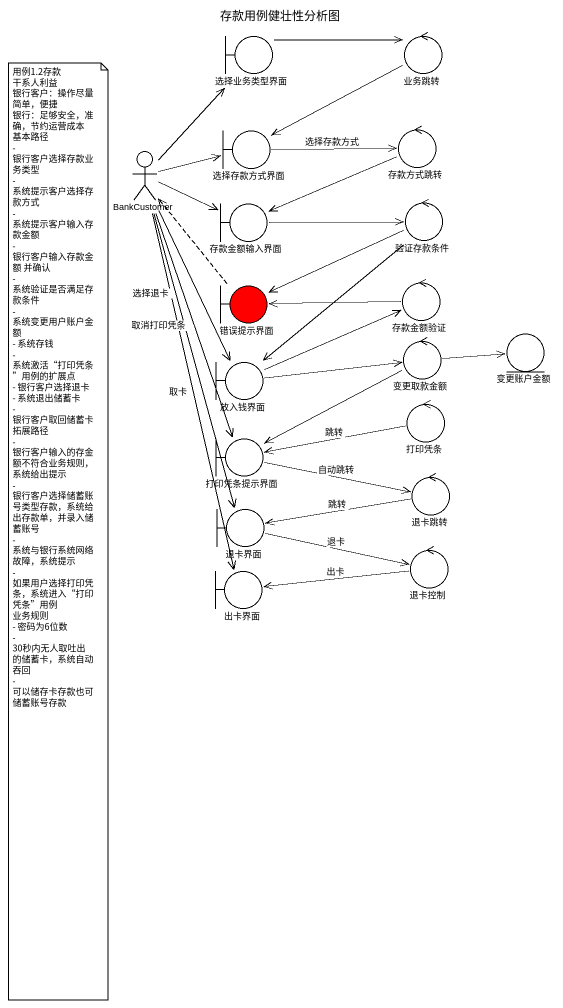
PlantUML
@startuml
title 存款用例健壮性分析图
boundary 选择业务类型界面
control 业务跳转
actor BankCustomer
boundary 选择存款方式界面
control 存款方式跳转
boundary 存款金额输入界面
control 验证存款条件
boundary 错误提示界面 #FF0000
control 存款金额验证
control 变更取款金额
entity 变更账户金额
boundary 放入钱界面
control 打印凭条
boundary 打印凭条提示界面
control 退卡跳转
boundary 退卡界面
boundary 出卡界面
control 退卡控制
选择业务类型界面 -right-> 业务跳转
业务跳转 -left-> 选择存款方式界面
BankCustomer -up-> 选择业务类型界面
BankCustomer -right-> 选择存款方式界面
BankCustomer -right-> 存款金额输入界面
BankCustomer --> 放入钱界面
BankCustomer --> 打印凭条提示界面 : 取消打印凭条
BankCustomer --> 退卡界面 : 选择退卡
BankCustomer --> 出卡界面 : 取卡
选择存款方式界面 -right-> 存款方式跳转 : 选择存款方式
存款方式跳转 -left-> 存款金额输入界面
存款金额输入界面 -right-> 验证存款条件
验证存款条件 -left-> 错误提示界面
验证存款条件 --> 放入钱界面
错误提示界面 .up.> BankCustomer
存款金额验证 -left-> 错误提示界面
变更取款金额 -right-> 变更账户金额
变更取款金额 -left-> 打印凭条提示界面
放入钱界面 -right-> 存款金额验证
放入钱界面 -right-> 变更取款金额
打印凭条 -left-> 打印凭条提示界面 : 跳转
打印凭条提示界面 -right-> 退卡跳转 : 自动跳转
退卡跳转 -left-> 退卡界面 : 跳转
退卡界面 -right-> 退卡控制 : 退卡
退卡控制 -left-> 出卡界面 : 出卡
note as N1
  用例1.2存款
  干系人利益
  银行客户：操作尽量简单，便捷
  银行：足够安全，准确，节约运营成本
  基本路径
  - 银行客户选择存款业务类型
  - 系统提示客户选择存款方式
  - 系统提示客户输入存款金额
  - 银行客户输入存款金额 并确认
  - 系统验证是否满足存款条件
  - 系统变更用户账户金额
  - 系统存钱
  - 系统激活“打印凭条”用例的扩展点
  - 银行客户选择退卡
  - 系统退出储蓄卡
  - 银行客户取回储蓄卡
  拓展路径
  - 银行客户输入的存金额不符合业务规则，系统给出提示
  - 银行客户选择储蓄账号类型存款，系统给出存款单，并录入储蓄账号
  - 系统与银行系统网络故障，系统提示
  - 如果用户选择打印凭条，系统进入“打印凭条”用例
  业务规则
  - 密码为6位数
  - 30秒内无人取吐出的储蓄卡，系统自动吞回
  - 可以储存卡存款也可储蓄账号存款
end note
@enduml
